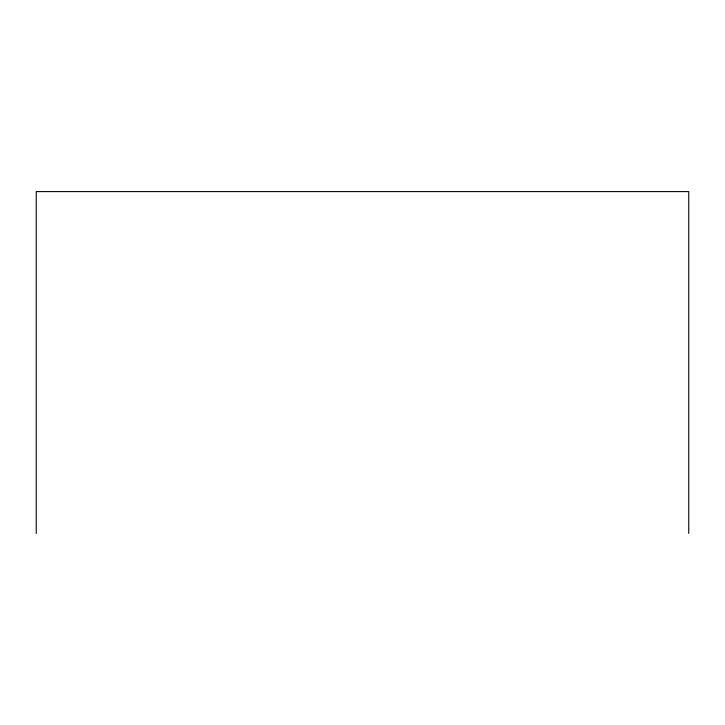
<?xml version="1.0" encoding="UTF-8"?>
<svg xmlns="http://www.w3.org/2000/svg" width="725" height="725" viewBox="0 0 725 725"><rect width="100%" height="100%" fill="white"/><g stroke="black" fill="none" stroke-linecap="round" stroke-linejoin="round"><path stroke-width="1.09" d="M688.75 533.41L688.75 191.59L36.25 191.59L36.25 533.41"/></g></svg>
